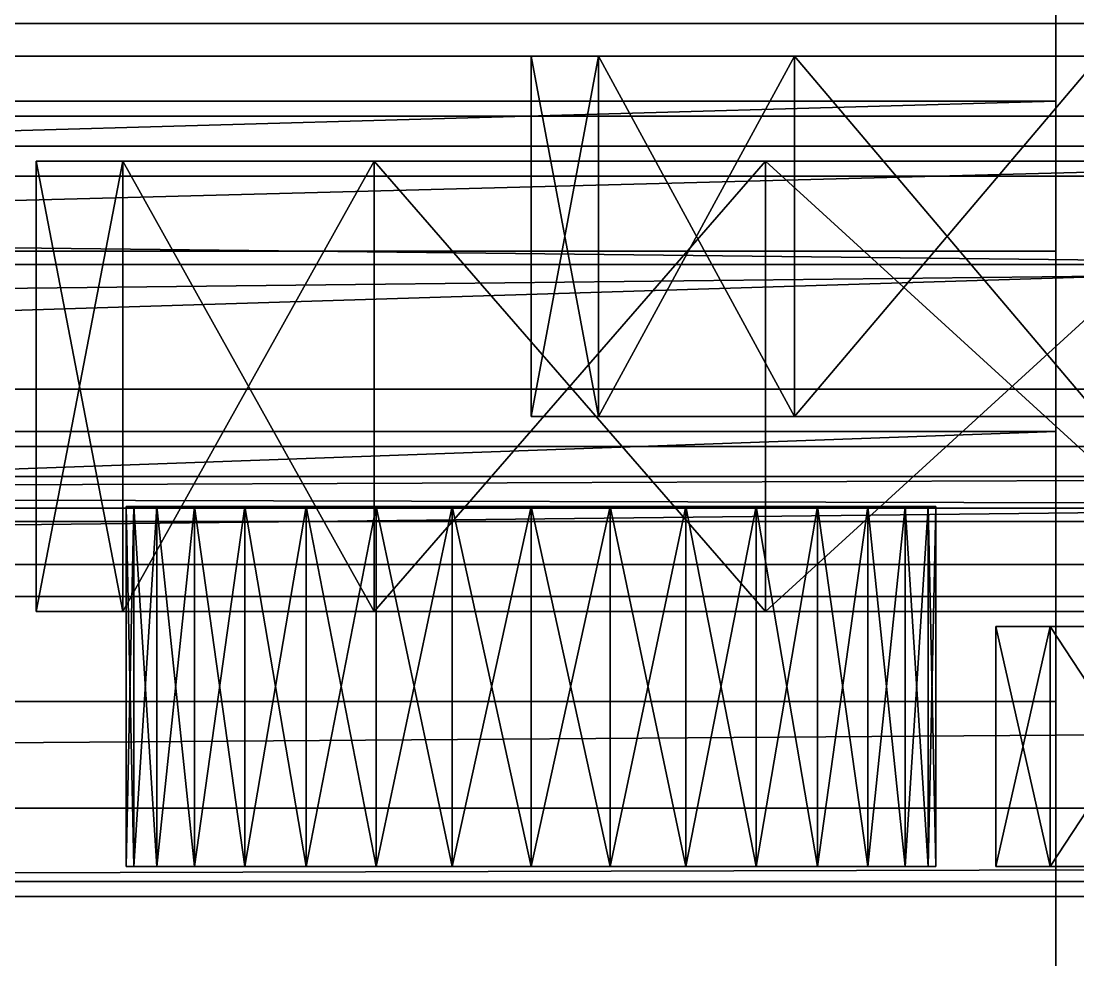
# Model space of a CAD drawing. Header units: millimetres. Extents: x -18 to 4450, y -985 to 970.
# Drawn here: x 1851 to 1921.5, y -880.2 to -817.7 of the extents above; entities that cross this region are included whole.
import ezdxf

# ---------------------------------------------------------------- set-up
doc = ezdxf.new("R2010")
doc.units = ezdxf.units.MM
for name, color, linetype in [('body__left_beltline_trim_front_door', 9, 'CONTINUOUS'), ('body__left_door_open_reference', 40, 'CONTINUOUS'), ('body__left_door_outer_skin_tapered_surface', 40, 'CONTINUOUS'), ('body__left_front_door_lower_weather_strip', 250, 'CONTINUOUS'), ('body__left_side_step_board', 7, 'CONTINUOUS'), ('body__left_side_step_tread_strip_5', 9, 'CONTINUOUS'), ('hard_top__left_classic_rear_quarter_window_dark_inner_inset', 151, 'CONTINUOUS'), ('hard_top__left_front_hardtop_window', 4, 'CONTINUOUS'), ('hard_top__left_front_window_rubber_seal', 250, 'CONTINUOUS'), ('hard_top__left_hardtop_front_window_lower_inner_shadow', 151, 'CONTINUOUS'), ('hard_top__left_hardtop_front_window_upper_inner_shadow', 151, 'CONTINUOUS'), ('hard_top__left_hardtop_lower_retainer_rail', 9, 'CONTINUOUS'), ('hard_top__left_hardtop_rear_window_rounded_corner_1', 250, 'CONTINUOUS'), ('hard_top__left_hardtop_rear_window_rounded_corner_3', 250, 'CONTINUOUS'), ('hard_top__left_hardtop_side_tapered_upper_skin', 40, 'CONTINUOUS'), ('hard_top__left_rear_hardtop_window', 4, 'CONTINUOUS'), ('hard_top__left_rear_window_rubber_seal', 250, 'CONTINUOUS'), ('hard_top__left_roof_drip_rail_outer_shadow', 8, 'CONTINUOUS')]:
    doc.layers.add(name, color=color, linetype=linetype)

msp = doc.modelspace()

# ---------------------------------------------------------------- linework, layer by layer
at = {"layer": 'body__left_beltline_trim_front_door'}
for points in [[(1139.999986, -823.000014, 1118.000031), (1139.999986, -823.000014, 1146.000028), (1919.999957, -823.000014, 1146.000028)], [(1139.999986, -823.000014, 1118.000031), (1919.999957, -823.000014, 1146.000028), (1919.999957, -823.000014, 1118.000031)], [(1139.999986, -845.000029, 1146.000028), (1919.999957, -845.000029, 1146.000028), (1919.999957, -823.000014, 1146.000028)], [(1139.999986, -845.000029, 1146.000028), (1919.999957, -823.000014, 1146.000028), (1139.999986, -823.000014, 1146.000028)], [(1139.999986, -845.000029, 1118.000031), (1139.999986, -823.000014, 1118.000031), (1919.999957, -823.000014, 1118.000031)], [(1139.999986, -845.000029, 1118.000031), (1919.999957, -823.000014, 1118.000031), (1919.999957, -845.000029, 1118.000031)], [(1919.999957, -845.000029, 1118.000031), (1919.999957, -823.000014, 1118.000031), (1919.999957, -823.000014, 1146.000028)], [(1919.999957, -845.000029, 1118.000031), (1919.999957, -823.000014, 1146.000028), (1919.999957, -845.000029, 1146.000028)], [(1139.999986, -845.000029, 1118.000031), (1919.999957, -845.000029, 1118.000031), (1919.999957, -845.000029, 1146.000028)], [(1139.999986, -845.000029, 1118.000031), (1919.999957, -845.000029, 1146.000028), (1139.999986, -845.000029, 1146.000028)]]:
    msp.add_3dface(points, dxfattribs=at)
at = {"layer": 'body__left_door_open_reference'}
for points in [[(1194.700003, -875, 774.699986), (1194.700003, -875, 1595.299959), (1965.299964, -875, 1595.299959)], [(1194.700003, -875, 774.699986), (1965.299964, -875, 1595.299959), (1965.299964, -875, 774.699986)], [(1194.700003, -875, 774.699986), (1194.700003, -889.699996, 759.99999), (1965.299964, -889.699996, 759.99999)], [(1194.700003, -875, 774.699986), (1965.299964, -889.699996, 759.99999), (1965.299964, -875, 774.699986)], [(1194.700003, -875, 1595.299959), (1194.700003, -889.699996, 1610.000014), (1965.299964, -889.699996, 1610.000014)], [(1194.700003, -875, 1595.299959), (1965.299964, -889.699996, 1610.000014), (1965.299964, -875, 1595.299959)]]:
    msp.add_3dface(points, dxfattribs=at)
at = {"layer": 'body__left_door_outer_skin_tapered_surface'}
for points in [[(1128.000021, -824.000001, 748.000026), (1128.000021, -734.000027, 748.000026), (1937.999964, -734.000027, 748.000026)], [(1128.000021, -824.000001, 748.000026), (1937.999964, -734.000027, 748.000026), (1937.999964, -824.000001, 748.000026)], [(1128.000021, -824.000001, 1269.999981), (1937.999964, -824.000001, 1307.999969), (1937.999964, -734.000027, 1307.999969)], [(1128.000021, -824.000001, 1269.999981), (1937.999964, -734.000027, 1307.999969), (1128.000021, -734.000027, 1269.999981)], [(1937.999964, -824.000001, 748.000026), (1937.999964, -824.000001, 1307.999969), (1128.000021, -824.000001, 1269.999981)], [(1937.999964, -824.000001, 748.000026), (1128.000021, -824.000001, 1269.999981), (1128.000021, -824.000001, 748.000026)]]:
    msp.add_3dface(points, dxfattribs=at)
at = {"layer": 'body__left_front_door_lower_weather_strip'}
for points in [[(1228.000045, -825.999975, 741.999984), (1228.000045, -825.999975, 763.999999), (1988.000035, -825.999975, 763.999999)], [(1228.000045, -825.999975, 741.999984), (1988.000035, -825.999975, 763.999999), (1988.000035, -825.999975, 741.999984)], [(1228.000045, -846.000016, 763.999999), (1988.000035, -846.000016, 763.999999), (1988.000035, -825.999975, 763.999999)], [(1228.000045, -846.000016, 763.999999), (1988.000035, -825.999975, 763.999999), (1228.000045, -825.999975, 763.999999)], [(1228.000045, -846.000016, 741.999984), (1228.000045, -825.999975, 741.999984), (1988.000035, -825.999975, 741.999984)], [(1228.000045, -846.000016, 741.999984), (1988.000035, -825.999975, 741.999984), (1988.000035, -846.000016, 741.999984)], [(1228.000045, -846.000016, 741.999984), (1988.000035, -846.000016, 741.999984), (1988.000035, -846.000016, 763.999999)], [(1228.000045, -846.000016, 741.999984), (1988.000035, -846.000016, 763.999999), (1228.000045, -846.000016, 763.999999)]]:
    msp.add_3dface(points, dxfattribs=at)
at = {"layer": 'body__left_side_step_board'}
for points in [[(1551.550031, -958.450019, 675.000012), (2648.449898, -958.450019, 675.000012), (2648.449898, -771.55, 675.000012)], [(1551.550031, -958.450019, 675.000012), (2648.449898, -771.55, 675.000012), (1551.550031, -771.55, 675.000012)], [(1551.550031, -958.450019, 620.000005), (1551.550031, -771.55, 620.000005), (2648.449898, -771.55, 620.000005)], [(1551.550031, -958.450019, 620.000005), (2648.449898, -771.55, 620.000005), (2648.449898, -958.450019, 620.000005)]]:
    msp.add_3dface(points, dxfattribs=at)
at = {"layer": 'body__left_side_step_tread_strip_5'}
for points in [[(1919.999957, -953.000009, 674.000025), (1919.999957, -953.000009, 685.99999), (1919.999957, -791.000009, 685.99999)], [(1919.999957, -953.000009, 674.000025), (1919.999957, -791.000009, 685.99999), (1919.999957, -791.000009, 674.000025)], [(1919.999957, -953.000009, 685.99999), (2049.999952, -953.000009, 685.99999), (2049.999952, -791.000009, 685.99999)], [(1919.999957, -953.000009, 685.99999), (2049.999952, -791.000009, 685.99999), (1919.999957, -791.000009, 685.99999)], [(1919.999957, -953.000009, 674.000025), (1919.999957, -791.000009, 674.000025), (2049.999952, -791.000009, 674.000025)], [(1919.999957, -953.000009, 674.000025), (2049.999952, -791.000009, 674.000025), (2049.999952, -953.000009, 674.000025)]]:
    msp.add_3dface(points, dxfattribs=at)
at = {"layer": 'hard_top__left_classic_rear_quarter_window_dark_inner_inset'}
for points in [[(2463.999987, -857.99998, 1539.000034), (1919.621825, -857.99998, 1516.132712), (1916.000009, -857.99998, 1651.000023)], [(2463.999987, -857.99998, 1539.000034), (1916.000009, -857.99998, 1651.000023), (1919.621825, -857.99998, 1673.867226)], [(1919.621825, -874.000013, 1673.867226), (1916.000009, -874.000013, 1651.000023), (1916.000009, -857.99998, 1651.000023)], [(1919.621825, -874.000013, 1673.867226), (1916.000009, -857.99998, 1651.000023), (1919.621825, -857.99998, 1673.867226)], [(1916.000009, -874.000013, 1651.000023), (1919.621825, -874.000013, 1516.132712), (1919.621825, -857.99998, 1516.132712)], [(1916.000009, -874.000013, 1651.000023), (1919.621825, -857.99998, 1516.132712), (1916.000009, -857.99998, 1651.000023)], [(2463.999987, -857.99998, 1539.000034), (1930.132747, -857.99998, 1495.503902), (1919.621825, -857.99998, 1516.132712)], [(2463.999987, -857.99998, 1539.000034), (1919.621825, -857.99998, 1673.867226), (1930.132747, -857.99998, 1694.496155)], [(1930.132747, -874.000013, 1694.496155), (1919.621825, -874.000013, 1673.867226), (1919.621825, -857.99998, 1673.867226)], [(1930.132747, -874.000013, 1694.496155), (1919.621825, -857.99998, 1673.867226), (1930.132747, -857.99998, 1694.496155)], [(1919.621825, -874.000013, 1516.132712), (1930.132747, -874.000013, 1495.503902), (1930.132747, -857.99998, 1495.503902)], [(1919.621825, -874.000013, 1516.132712), (1930.132747, -857.99998, 1495.503902), (1919.621825, -857.99998, 1516.132712)], [(2463.999987, -874.000013, 1651.000023), (1919.621825, -874.000013, 1673.867226), (1916.000009, -874.000013, 1651.000023)], [(2463.999987, -874.000013, 1651.000023), (1916.000009, -874.000013, 1651.000023), (1919.621825, -874.000013, 1516.132712)], [(2463.999987, -874.000013, 1651.000023), (1930.132747, -874.000013, 1694.496155), (1919.621825, -874.000013, 1673.867226)], [(2463.999987, -874.000013, 1651.000023), (1919.621825, -874.000013, 1516.132712), (1930.132747, -874.000013, 1495.503902)]]:
    msp.add_3dface(points, dxfattribs=at)
at = {"layer": 'hard_top__left_front_hardtop_window'}
for points in [[(1419.999957, -833.000004, 1754.999995), (1919.999957, -833.000004, 1754.999995), (1919.999957, -813.000023, 1754.999995)], [(1419.999957, -833.000004, 1754.999995), (1919.999957, -813.000023, 1754.999995), (1419.999957, -813.000023, 1754.999995)], [(1419.999957, -833.000004, 1434.999943), (1419.999957, -813.000023, 1434.999943), (1919.999957, -813.000023, 1434.999943)], [(1419.999957, -833.000004, 1434.999943), (1919.999957, -813.000023, 1434.999943), (1919.999957, -833.000004, 1434.999943)], [(1919.999957, -833.000004, 1434.999943), (1919.999957, -813.000023, 1434.999943), (1919.999957, -813.000023, 1754.999995)], [(1919.999957, -833.000004, 1434.999943), (1919.999957, -813.000023, 1754.999995), (1919.999957, -833.000004, 1754.999995)], [(1419.999957, -833.000004, 1434.999943), (1919.999957, -833.000004, 1434.999943), (1919.999957, -833.000004, 1754.999995)], [(1419.999957, -833.000004, 1434.999943), (1919.999957, -833.000004, 1754.999995), (1419.999957, -833.000004, 1754.999995)]]:
    msp.add_3dface(points, dxfattribs=at)
at = {"layer": 'hard_top__left_front_window_rubber_seal'}
for points in [[(1425.879955, -828.000009, 1440.879941), (1425.879955, -828.000009, 1784.119964), (1949.120045, -828.000009, 1784.119964)], [(1425.879955, -828.000009, 1440.879941), (1949.120045, -828.000009, 1784.119964), (1949.120045, -828.000009, 1440.879941)], [(1425.879955, -828.000009, 1440.879941), (1425.879955, -833.880007, 1434.999943), (1949.120045, -833.880007, 1434.999943)], [(1425.879955, -828.000009, 1440.879941), (1949.120045, -833.880007, 1434.999943), (1949.120045, -828.000009, 1440.879941)], [(1425.879955, -828.000009, 1784.119964), (1425.879955, -833.880007, 1789.999962), (1949.120045, -833.880007, 1789.999962)], [(1425.879955, -828.000009, 1784.119964), (1949.120045, -833.880007, 1789.999962), (1949.120045, -828.000009, 1784.119964)], [(1425.879955, -850.120008, 1789.999962), (1949.120045, -850.120008, 1789.999962), (1949.120045, -833.880007, 1789.999962)], [(1425.879955, -850.120008, 1789.999962), (1949.120045, -833.880007, 1789.999962), (1425.879955, -833.880007, 1789.999962)], [(1425.879955, -850.120008, 1434.999943), (1425.879955, -833.880007, 1434.999943), (1949.120045, -833.880007, 1434.999943)], [(1425.879955, -850.120008, 1434.999943), (1949.120045, -833.880007, 1434.999943), (1949.120045, -850.120008, 1434.999943)], [(1425.879955, -856.000006, 1440.879941), (1425.879955, -850.120008, 1434.999943), (1949.120045, -850.120008, 1434.999943)], [(1425.879955, -856.000006, 1440.879941), (1949.120045, -850.120008, 1434.999943), (1949.120045, -856.000006, 1440.879941)], [(1425.879955, -856.000006, 1784.119964), (1425.879955, -850.120008, 1789.999962), (1949.120045, -850.120008, 1789.999962)], [(1425.879955, -856.000006, 1784.119964), (1949.120045, -850.120008, 1789.999962), (1949.120045, -856.000006, 1784.119964)], [(1425.879955, -856.000006, 1440.879941), (1949.120045, -856.000006, 1440.879941), (1949.120045, -856.000006, 1784.119964)], [(1425.879955, -856.000006, 1440.879941), (1949.120045, -856.000006, 1784.119964), (1425.879955, -856.000006, 1784.119964)]]:
    msp.add_3dface(points, dxfattribs=at)
at = {"layer": 'hard_top__left_hardtop_front_window_lower_inner_shadow'}
for points in [[(1419.999957, -845.000029, 1360.000014), (1419.999957, -845.000029, 1381.999969), (1919.999957, -845.000029, 1381.999969)], [(1419.999957, -845.000029, 1360.000014), (1919.999957, -845.000029, 1381.999969), (1919.999957, -845.000029, 1360.000014)], [(1419.999957, -862.999976, 1381.999969), (1919.999957, -862.999976, 1381.999969), (1919.999957, -845.000029, 1381.999969)], [(1419.999957, -862.999976, 1381.999969), (1919.999957, -845.000029, 1381.999969), (1419.999957, -845.000029, 1381.999969)], [(1419.999957, -862.999976, 1360.000014), (1419.999957, -845.000029, 1360.000014), (1919.999957, -845.000029, 1360.000014)], [(1419.999957, -862.999976, 1360.000014), (1919.999957, -845.000029, 1360.000014), (1919.999957, -862.999976, 1360.000014)], [(1919.999957, -862.999976, 1360.000014), (1919.999957, -845.000029, 1360.000014), (1919.999957, -845.000029, 1381.999969)], [(1919.999957, -862.999976, 1360.000014), (1919.999957, -845.000029, 1381.999969), (1919.999957, -862.999976, 1381.999969)], [(1419.999957, -862.999976, 1360.000014), (1919.999957, -862.999976, 1360.000014), (1919.999957, -862.999976, 1381.999969)], [(1419.999957, -862.999976, 1360.000014), (1919.999957, -862.999976, 1381.999969), (1419.999957, -862.999976, 1381.999969)]]:
    msp.add_3dface(points, dxfattribs=at)
at = {"layer": 'hard_top__left_hardtop_front_window_upper_inner_shadow'}
for points in [[(1419.999957, -845.000029, 1731.999993), (1419.999957, -845.000029, 1753.999949), (1919.999957, -845.000029, 1753.999949)], [(1419.999957, -845.000029, 1731.999993), (1919.999957, -845.000029, 1753.999949), (1919.999957, -845.000029, 1731.999993)], [(1419.999957, -862.999976, 1753.999949), (1919.999957, -862.999976, 1753.999949), (1919.999957, -845.000029, 1753.999949)], [(1419.999957, -862.999976, 1753.999949), (1919.999957, -845.000029, 1753.999949), (1419.999957, -845.000029, 1753.999949)], [(1419.999957, -862.999976, 1731.999993), (1419.999957, -845.000029, 1731.999993), (1919.999957, -845.000029, 1731.999993)], [(1419.999957, -862.999976, 1731.999993), (1919.999957, -845.000029, 1731.999993), (1919.999957, -862.999976, 1731.999993)], [(1919.999957, -862.999976, 1731.999993), (1919.999957, -845.000029, 1731.999993), (1919.999957, -845.000029, 1753.999949)], [(1919.999957, -862.999976, 1731.999993), (1919.999957, -845.000029, 1753.999949), (1919.999957, -862.999976, 1753.999949)], [(1419.999957, -862.999976, 1731.999993), (1919.999957, -862.999976, 1731.999993), (1919.999957, -862.999976, 1753.999949)], [(1419.999957, -862.999976, 1731.999993), (1919.999957, -862.999976, 1753.999949), (1419.999957, -862.999976, 1753.999949)]]:
    msp.add_3dface(points, dxfattribs=at)
at = {"layer": 'hard_top__left_hardtop_lower_retainer_rail'}
for points in [[(1248.819947, -809.000015, 1296.820045), (1248.819947, -817.820013, 1287.999988), (3431.18, -817.820013, 1287.999988)], [(1248.819947, -809.000015, 1296.820045), (3431.18, -817.820013, 1287.999988), (3431.18, -809.000015, 1296.820045)], [(1248.819947, -809.000015, 1325.180054), (1248.819947, -817.820013, 1333.999991), (3431.18, -817.820013, 1333.999991)], [(1248.819947, -809.000015, 1325.180054), (3431.18, -817.820013, 1333.999991), (3431.18, -809.000015, 1325.180054)], [(1248.819947, -842.180014, 1333.999991), (3431.18, -842.180014, 1333.999991), (3431.18, -817.820013, 1333.999991)], [(1248.819947, -842.180014, 1333.999991), (3431.18, -817.820013, 1333.999991), (1248.819947, -817.820013, 1333.999991)], [(1248.819947, -842.180014, 1287.999988), (1248.819947, -817.820013, 1287.999988), (3431.18, -817.820013, 1287.999988)], [(1248.819947, -842.180014, 1287.999988), (3431.18, -817.820013, 1287.999988), (3431.18, -842.180014, 1287.999988)], [(1248.819947, -851.000011, 1296.820045), (1248.819947, -842.180014, 1287.999988), (3431.18, -842.180014, 1287.999988)], [(1248.819947, -851.000011, 1296.820045), (3431.18, -842.180014, 1287.999988), (3431.18, -851.000011, 1296.820045)], [(1248.819947, -851.000011, 1325.180054), (1248.819947, -842.180014, 1333.999991), (3431.18, -842.180014, 1333.999991)], [(1248.819947, -851.000011, 1325.180054), (3431.18, -842.180014, 1333.999991), (3431.18, -851.000011, 1325.180054)], [(1248.819947, -851.000011, 1296.820045), (3431.18, -851.000011, 1296.820045), (3431.18, -851.000011, 1325.180054)], [(1248.819947, -851.000011, 1296.820045), (3431.18, -851.000011, 1325.180054), (1248.819947, -851.000011, 1325.180054)]]:
    msp.add_3dface(points, dxfattribs=at)
at = {"layer": 'hard_top__left_hardtop_rear_window_rounded_corner_1'}
for points in [[(1858.518839, -874.000013, 1365.267396), (1858.518839, -850.000024, 1365.267396), (1858.00004, -850.000024, 1360.000014)], [(1858.518839, -874.000013, 1365.267396), (1858.00004, -850.000024, 1360.000014), (1858.00004, -874.000013, 1360.000014)], [(1884.99999, -850.000024, 1360.000014), (1858.518839, -850.000024, 1365.267396), (1858.00004, -850.000024, 1360.000014)], [(1858.00004, -874.000013, 1360.000014), (1858.00004, -850.000024, 1360.000014), (1858.518839, -850.000024, 1354.732513)], [(1858.00004, -874.000013, 1360.000014), (1858.518839, -850.000024, 1354.732513), (1858.518839, -874.000013, 1354.732513)], [(1884.99999, -850.000024, 1360.000014), (1858.00004, -850.000024, 1360.000014), (1858.518839, -850.000024, 1354.732513)], [(1860.055208, -874.000013, 1370.332479), (1860.055208, -850.000024, 1370.332479), (1858.518839, -850.000024, 1365.267396)], [(1860.055208, -874.000013, 1370.332479), (1858.518839, -850.000024, 1365.267396), (1858.518839, -874.000013, 1365.267396)], [(1884.99999, -850.000024, 1360.000014), (1860.055208, -850.000024, 1370.332479), (1858.518839, -850.000024, 1365.267396)], [(1858.518839, -874.000013, 1354.732513), (1858.518839, -850.000024, 1354.732513), (1860.055208, -850.000024, 1349.667549)], [(1858.518839, -874.000013, 1354.732513), (1860.055208, -850.000024, 1349.667549), (1860.055208, -874.000013, 1349.667549)], [(1884.99999, -850.000024, 1360.000014), (1858.518839, -850.000024, 1354.732513), (1860.055208, -850.000024, 1349.667549)], [(1862.550378, -874.000013, 1375.000358), (1862.550378, -850.000024, 1375.000358), (1860.055208, -850.000024, 1370.332479)], [(1862.550378, -874.000013, 1375.000358), (1860.055208, -850.000024, 1370.332479), (1860.055208, -874.000013, 1370.332479)], [(1884.99999, -850.000024, 1360.000014), (1862.550378, -850.000024, 1375.000358), (1860.055208, -850.000024, 1370.332479)], [(1860.055208, -874.000013, 1349.667549), (1860.055208, -850.000024, 1349.667549), (1862.550378, -850.000024, 1344.999552)], [(1860.055208, -874.000013, 1349.667549), (1862.550378, -850.000024, 1344.999552), (1862.550378, -874.000013, 1344.999552)], [(1884.99999, -850.000024, 1360.000014), (1860.055208, -850.000024, 1349.667549), (1862.550378, -850.000024, 1344.999552)], [(1865.908146, -874.000013, 1379.091859), (1865.908146, -850.000024, 1379.091859), (1862.550378, -850.000024, 1375.000358)], [(1865.908146, -874.000013, 1379.091859), (1862.550378, -850.000024, 1375.000358), (1862.550378, -874.000013, 1375.000358)], [(1884.99999, -850.000024, 1360.000014), (1865.908146, -850.000024, 1379.091859), (1862.550378, -850.000024, 1375.000358)], [(1862.550378, -874.000013, 1344.999552), (1862.550378, -850.000024, 1344.999552), (1865.908146, -850.000024, 1340.90817)], [(1862.550378, -874.000013, 1344.999552), (1865.908146, -850.000024, 1340.90817), (1865.908146, -874.000013, 1340.90817)], [(1884.99999, -850.000024, 1360.000014), (1862.550378, -850.000024, 1344.999552), (1865.908146, -850.000024, 1340.90817)], [(1869.999647, -874.000013, 1382.449627), (1869.999647, -850.000024, 1382.449627), (1865.908146, -850.000024, 1379.091859)], [(1869.999647, -874.000013, 1382.449627), (1865.908146, -850.000024, 1379.091859), (1865.908146, -874.000013, 1379.091859)], [(1884.99999, -850.000024, 1360.000014), (1869.999647, -850.000024, 1382.449627), (1865.908146, -850.000024, 1379.091859)], [(1865.908146, -874.000013, 1340.90817), (1865.908146, -850.000024, 1340.90817), (1869.999647, -850.000024, 1337.550282)], [(1865.908146, -874.000013, 1340.90817), (1869.999647, -850.000024, 1337.550282), (1869.999647, -874.000013, 1337.550282)], [(1884.99999, -850.000024, 1360.000014), (1865.908146, -850.000024, 1340.90817), (1869.999647, -850.000024, 1337.550282)], [(1874.667525, -874.000013, 1384.944797), (1874.667525, -850.000024, 1384.944797), (1869.999647, -850.000024, 1382.449627)], [(1874.667525, -874.000013, 1384.944797), (1869.999647, -850.000024, 1382.449627), (1869.999647, -874.000013, 1382.449627)], [(1884.99999, -850.000024, 1360.000014), (1874.667525, -850.000024, 1384.944797), (1869.999647, -850.000024, 1382.449627)], [(1869.999647, -874.000013, 1337.550282), (1869.999647, -850.000024, 1337.550282), (1874.667525, -850.000024, 1335.055232)], [(1869.999647, -874.000013, 1337.550282), (1874.667525, -850.000024, 1335.055232), (1874.667525, -874.000013, 1335.055232)], [(1884.99999, -850.000024, 1360.000014), (1869.999647, -850.000024, 1337.550282), (1874.667525, -850.000024, 1335.055232)], [(1879.732609, -874.000013, 1386.481166), (1879.732609, -850.000024, 1386.481166), (1874.667525, -850.000024, 1384.944797)], [(1879.732609, -874.000013, 1386.481166), (1874.667525, -850.000024, 1384.944797), (1874.667525, -874.000013, 1384.944797)], [(1884.99999, -850.000024, 1360.000014), (1879.732609, -850.000024, 1386.481166), (1874.667525, -850.000024, 1384.944797)], [(1874.667525, -874.000013, 1335.055232), (1874.667525, -850.000024, 1335.055232), (1879.732609, -850.000024, 1333.518744)], [(1874.667525, -874.000013, 1335.055232), (1879.732609, -850.000024, 1333.518744), (1879.732609, -874.000013, 1333.518744)], [(1884.99999, -850.000024, 1360.000014), (1874.667525, -850.000024, 1335.055232), (1879.732609, -850.000024, 1333.518744)], [(1884.99999, -874.000013, 1386.999965), (1884.99999, -850.000024, 1386.999965), (1879.732609, -850.000024, 1386.481166)], [(1884.99999, -874.000013, 1386.999965), (1879.732609, -850.000024, 1386.481166), (1879.732609, -874.000013, 1386.481166)], [(1884.99999, -850.000024, 1360.000014), (1884.99999, -850.000024, 1386.999965), (1879.732609, -850.000024, 1386.481166)], [(1879.732609, -874.000013, 1333.518744), (1879.732609, -850.000024, 1333.518744), (1884.99999, -850.000024, 1332.999945)], [(1879.732609, -874.000013, 1333.518744), (1884.99999, -850.000024, 1332.999945), (1884.99999, -874.000013, 1332.999945)], [(1884.99999, -850.000024, 1360.000014), (1879.732609, -850.000024, 1333.518744), (1884.99999, -850.000024, 1332.999945)], [(1884.99999, -850.000024, 1360.000014), (1911.999941, -850.000024, 1360.000014), (1911.481261, -850.000024, 1365.267396)], [(1884.99999, -850.000024, 1360.000014), (1911.481261, -850.000024, 1365.267396), (1909.944773, -850.000024, 1370.332479)], [(1884.99999, -850.000024, 1360.000014), (1909.944773, -850.000024, 1370.332479), (1907.449722, -850.000024, 1375.000358)], [(1884.99999, -850.000024, 1360.000014), (1907.449722, -850.000024, 1375.000358), (1904.091835, -850.000024, 1379.091859)], [(1884.99999, -850.000024, 1360.000014), (1904.091835, -850.000024, 1379.091859), (1900.000453, -850.000024, 1382.449627)], [(1884.99999, -850.000024, 1360.000014), (1900.000453, -850.000024, 1382.449627), (1895.332456, -850.000024, 1384.944797)], [(1884.99999, -850.000024, 1360.000014), (1895.332456, -850.000024, 1384.944797), (1890.267491, -850.000024, 1386.481166)], [(1890.267491, -874.000013, 1386.481166), (1890.267491, -850.000024, 1386.481166), (1884.99999, -850.000024, 1386.999965)], [(1890.267491, -874.000013, 1386.481166), (1884.99999, -850.000024, 1386.999965), (1884.99999, -874.000013, 1386.999965)], [(1884.99999, -850.000024, 1360.000014), (1890.267491, -850.000024, 1386.481166), (1884.99999, -850.000024, 1386.999965)], [(1884.99999, -874.000013, 1332.999945), (1884.99999, -850.000024, 1332.999945), (1890.267491, -850.000024, 1333.518744)], [(1884.99999, -874.000013, 1332.999945), (1890.267491, -850.000024, 1333.518744), (1890.267491, -874.000013, 1333.518744)], [(1884.99999, -850.000024, 1360.000014), (1884.99999, -850.000024, 1332.999945), (1890.267491, -850.000024, 1333.518744)], [(1884.99999, -850.000024, 1360.000014), (1890.267491, -850.000024, 1333.518744), (1895.332456, -850.000024, 1335.055232)], [(1884.99999, -850.000024, 1360.000014), (1895.332456, -850.000024, 1335.055232), (1900.000453, -850.000024, 1337.550282)], [(1884.99999, -850.000024, 1360.000014), (1900.000453, -850.000024, 1337.550282), (1904.091835, -850.000024, 1340.90817)], [(1884.99999, -850.000024, 1360.000014), (1904.091835, -850.000024, 1340.90817), (1907.449722, -850.000024, 1344.999552)], [(1884.99999, -850.000024, 1360.000014), (1907.449722, -850.000024, 1344.999552), (1909.944773, -850.000024, 1349.667549)], [(1884.99999, -850.000024, 1360.000014), (1909.944773, -850.000024, 1349.667549), (1911.481261, -850.000024, 1354.732513)], [(1884.99999, -850.000024, 1360.000014), (1911.481261, -850.000024, 1354.732513), (1911.999941, -850.000024, 1360.000014)], [(1895.332456, -874.000013, 1384.944797), (1895.332456, -850.000024, 1384.944797), (1890.267491, -850.000024, 1386.481166)], [(1895.332456, -874.000013, 1384.944797), (1890.267491, -850.000024, 1386.481166), (1890.267491, -874.000013, 1386.481166)], [(1890.267491, -874.000013, 1333.518744), (1890.267491, -850.000024, 1333.518744), (1895.332456, -850.000024, 1335.055232)], [(1890.267491, -874.000013, 1333.518744), (1895.332456, -850.000024, 1335.055232), (1895.332456, -874.000013, 1335.055232)], [(1900.000453, -874.000013, 1382.449627), (1900.000453, -850.000024, 1382.449627), (1895.332456, -850.000024, 1384.944797)], [(1900.000453, -874.000013, 1382.449627), (1895.332456, -850.000024, 1384.944797), (1895.332456, -874.000013, 1384.944797)], [(1895.332456, -874.000013, 1335.055232), (1895.332456, -850.000024, 1335.055232), (1900.000453, -850.000024, 1337.550282)], [(1895.332456, -874.000013, 1335.055232), (1900.000453, -850.000024, 1337.550282), (1900.000453, -874.000013, 1337.550282)], [(1904.091835, -874.000013, 1379.091859), (1904.091835, -850.000024, 1379.091859), (1900.000453, -850.000024, 1382.449627)], [(1904.091835, -874.000013, 1379.091859), (1900.000453, -850.000024, 1382.449627), (1900.000453, -874.000013, 1382.449627)], [(1900.000453, -874.000013, 1337.550282), (1900.000453, -850.000024, 1337.550282), (1904.091835, -850.000024, 1340.90817)], [(1900.000453, -874.000013, 1337.550282), (1904.091835, -850.000024, 1340.90817), (1904.091835, -874.000013, 1340.90817)], [(1907.449722, -874.000013, 1375.000358), (1907.449722, -850.000024, 1375.000358), (1904.091835, -850.000024, 1379.091859)], [(1907.449722, -874.000013, 1375.000358), (1904.091835, -850.000024, 1379.091859), (1904.091835, -874.000013, 1379.091859)], [(1904.091835, -874.000013, 1340.90817), (1904.091835, -850.000024, 1340.90817), (1907.449722, -850.000024, 1344.999552)], [(1904.091835, -874.000013, 1340.90817), (1907.449722, -850.000024, 1344.999552), (1907.449722, -874.000013, 1344.999552)], [(1909.944773, -874.000013, 1370.332479), (1909.944773, -850.000024, 1370.332479), (1907.449722, -850.000024, 1375.000358)], [(1909.944773, -874.000013, 1370.332479), (1907.449722, -850.000024, 1375.000358), (1907.449722, -874.000013, 1375.000358)], [(1907.449722, -874.000013, 1344.999552), (1907.449722, -850.000024, 1344.999552), (1909.944773, -850.000024, 1349.667549)], [(1907.449722, -874.000013, 1344.999552), (1909.944773, -850.000024, 1349.667549), (1909.944773, -874.000013, 1349.667549)], [(1911.481261, -874.000013, 1365.267396), (1911.481261, -850.000024, 1365.267396), (1909.944773, -850.000024, 1370.332479)], [(1911.481261, -874.000013, 1365.267396), (1909.944773, -850.000024, 1370.332479), (1909.944773, -874.000013, 1370.332479)], [(1909.944773, -874.000013, 1349.667549), (1909.944773, -850.000024, 1349.667549), (1911.481261, -850.000024, 1354.732513)], [(1909.944773, -874.000013, 1349.667549), (1911.481261, -850.000024, 1354.732513), (1911.481261, -874.000013, 1354.732513)], [(1911.999941, -874.000013, 1360.000014), (1911.999941, -850.000024, 1360.000014), (1911.481261, -850.000024, 1365.267396)], [(1911.999941, -874.000013, 1360.000014), (1911.481261, -850.000024, 1365.267396), (1911.481261, -874.000013, 1365.267396)], [(1911.481261, -874.000013, 1354.732513), (1911.481261, -850.000024, 1354.732513), (1911.999941, -850.000024, 1360.000014)], [(1911.481261, -874.000013, 1354.732513), (1911.999941, -850.000024, 1360.000014), (1911.999941, -874.000013, 1360.000014)], [(1884.99999, -874.000013, 1360.000014), (1858.00004, -874.000013, 1360.000014), (1858.518839, -874.000013, 1365.267396)], [(1884.99999, -874.000013, 1360.000014), (1858.518839, -874.000013, 1354.732513), (1858.00004, -874.000013, 1360.000014)], [(1884.99999, -874.000013, 1360.000014), (1858.518839, -874.000013, 1365.267396), (1860.055208, -874.000013, 1370.332479)], [(1884.99999, -874.000013, 1360.000014), (1860.055208, -874.000013, 1349.667549), (1858.518839, -874.000013, 1354.732513)], [(1884.99999, -874.000013, 1360.000014), (1860.055208, -874.000013, 1370.332479), (1862.550378, -874.000013, 1375.000358)], [(1884.99999, -874.000013, 1360.000014), (1862.550378, -874.000013, 1344.999552), (1860.055208, -874.000013, 1349.667549)], [(1884.99999, -874.000013, 1360.000014), (1862.550378, -874.000013, 1375.000358), (1865.908146, -874.000013, 1379.091859)], [(1884.99999, -874.000013, 1360.000014), (1865.908146, -874.000013, 1340.90817), (1862.550378, -874.000013, 1344.999552)], [(1884.99999, -874.000013, 1360.000014), (1865.908146, -874.000013, 1379.091859), (1869.999647, -874.000013, 1382.449627)], [(1884.99999, -874.000013, 1360.000014), (1869.999647, -874.000013, 1337.550282), (1865.908146, -874.000013, 1340.90817)], [(1884.99999, -874.000013, 1360.000014), (1869.999647, -874.000013, 1382.449627), (1874.667525, -874.000013, 1384.944797)], [(1884.99999, -874.000013, 1360.000014), (1874.667525, -874.000013, 1335.055232), (1869.999647, -874.000013, 1337.550282)], [(1884.99999, -874.000013, 1360.000014), (1874.667525, -874.000013, 1384.944797), (1879.732609, -874.000013, 1386.481166)], [(1884.99999, -874.000013, 1360.000014), (1879.732609, -874.000013, 1333.518744), (1874.667525, -874.000013, 1335.055232)], [(1884.99999, -874.000013, 1360.000014), (1879.732609, -874.000013, 1386.481166), (1884.99999, -874.000013, 1386.999965)], [(1884.99999, -874.000013, 1360.000014), (1884.99999, -874.000013, 1332.999945), (1879.732609, -874.000013, 1333.518744)], [(1884.99999, -874.000013, 1360.000014), (1911.481261, -874.000013, 1365.267396), (1911.999941, -874.000013, 1360.000014)], [(1884.99999, -874.000013, 1360.000014), (1909.944773, -874.000013, 1370.332479), (1911.481261, -874.000013, 1365.267396)], [(1884.99999, -874.000013, 1360.000014), (1907.449722, -874.000013, 1375.000358), (1909.944773, -874.000013, 1370.332479)], [(1884.99999, -874.000013, 1360.000014), (1904.091835, -874.000013, 1379.091859), (1907.449722, -874.000013, 1375.000358)], [(1884.99999, -874.000013, 1360.000014), (1900.000453, -874.000013, 1382.449627), (1904.091835, -874.000013, 1379.091859)], [(1884.99999, -874.000013, 1360.000014), (1895.332456, -874.000013, 1384.944797), (1900.000453, -874.000013, 1382.449627)], [(1884.99999, -874.000013, 1360.000014), (1890.267491, -874.000013, 1386.481166), (1895.332456, -874.000013, 1384.944797)], [(1884.99999, -874.000013, 1360.000014), (1884.99999, -874.000013, 1386.999965), (1890.267491, -874.000013, 1386.481166)], [(1884.99999, -874.000013, 1360.000014), (1890.267491, -874.000013, 1333.518744), (1884.99999, -874.000013, 1332.999945)], [(1884.99999, -874.000013, 1360.000014), (1895.332456, -874.000013, 1335.055232), (1890.267491, -874.000013, 1333.518744)], [(1884.99999, -874.000013, 1360.000014), (1900.000453, -874.000013, 1337.550282), (1895.332456, -874.000013, 1335.055232)], [(1884.99999, -874.000013, 1360.000014), (1904.091835, -874.000013, 1340.90817), (1900.000453, -874.000013, 1337.550282)], [(1884.99999, -874.000013, 1360.000014), (1907.449722, -874.000013, 1344.999552), (1904.091835, -874.000013, 1340.90817)], [(1884.99999, -874.000013, 1360.000014), (1909.944773, -874.000013, 1349.667549), (1907.449722, -874.000013, 1344.999552)], [(1884.99999, -874.000013, 1360.000014), (1911.481261, -874.000013, 1354.732513), (1909.944773, -874.000013, 1349.667549)], [(1884.99999, -874.000013, 1360.000014), (1911.999941, -874.000013, 1360.000014), (1911.481261, -874.000013, 1354.732513)]]:
    msp.add_3dface(points, dxfattribs=at)
at = {"layer": 'hard_top__left_hardtop_rear_window_rounded_corner_3'}
for points in [[(1858.518839, -874.000013, 1685.267448), (1858.518839, -850.000024, 1685.267448), (1858.00004, -850.000024, 1679.999948)], [(1858.518839, -874.000013, 1685.267448), (1858.00004, -850.000024, 1679.999948), (1858.00004, -874.000013, 1679.999948)], [(1884.99999, -850.000024, 1679.999948), (1858.518839, -850.000024, 1685.267448), (1858.00004, -850.000024, 1679.999948)], [(1858.00004, -874.000013, 1679.999948), (1858.00004, -850.000024, 1679.999948), (1858.518839, -850.000024, 1674.732566)], [(1858.00004, -874.000013, 1679.999948), (1858.518839, -850.000024, 1674.732566), (1858.518839, -874.000013, 1674.732566)], [(1884.99999, -850.000024, 1679.999948), (1858.00004, -850.000024, 1679.999948), (1858.518839, -850.000024, 1674.732566)], [(1860.055208, -874.000013, 1690.332413), (1860.055208, -850.000024, 1690.332413), (1858.518839, -850.000024, 1685.267448)], [(1860.055208, -874.000013, 1690.332413), (1858.518839, -850.000024, 1685.267448), (1858.518839, -874.000013, 1685.267448)], [(1884.99999, -850.000024, 1679.999948), (1860.055208, -850.000024, 1690.332413), (1858.518839, -850.000024, 1685.267448)], [(1858.518839, -874.000013, 1674.732566), (1858.518839, -850.000024, 1674.732566), (1860.055208, -850.000024, 1669.667602)], [(1858.518839, -874.000013, 1674.732566), (1860.055208, -850.000024, 1669.667602), (1860.055208, -874.000013, 1669.667602)], [(1884.99999, -850.000024, 1679.999948), (1858.518839, -850.000024, 1674.732566), (1860.055208, -850.000024, 1669.667602)], [(1862.550378, -874.000013, 1695.00041), (1862.550378, -850.000024, 1695.00041), (1860.055208, -850.000024, 1690.332413)], [(1862.550378, -874.000013, 1695.00041), (1860.055208, -850.000024, 1690.332413), (1860.055208, -874.000013, 1690.332413)], [(1884.99999, -850.000024, 1679.999948), (1862.550378, -850.000024, 1695.00041), (1860.055208, -850.000024, 1690.332413)], [(1860.055208, -874.000013, 1669.667602), (1860.055208, -850.000024, 1669.667602), (1862.550378, -850.000024, 1664.999604)], [(1860.055208, -874.000013, 1669.667602), (1862.550378, -850.000024, 1664.999604), (1862.550378, -874.000013, 1664.999604)], [(1884.99999, -850.000024, 1679.999948), (1860.055208, -850.000024, 1669.667602), (1862.550378, -850.000024, 1664.999604)], [(1865.908146, -874.000013, 1699.091911), (1865.908146, -850.000024, 1699.091911), (1862.550378, -850.000024, 1695.00041)], [(1865.908146, -874.000013, 1699.091911), (1862.550378, -850.000024, 1695.00041), (1862.550378, -874.000013, 1695.00041)], [(1884.99999, -850.000024, 1679.999948), (1865.908146, -850.000024, 1699.091911), (1862.550378, -850.000024, 1695.00041)], [(1862.550378, -874.000013, 1664.999604), (1862.550378, -850.000024, 1664.999604), (1865.908146, -850.000024, 1660.908103)], [(1862.550378, -874.000013, 1664.999604), (1865.908146, -850.000024, 1660.908103), (1865.908146, -874.000013, 1660.908103)], [(1884.99999, -850.000024, 1679.999948), (1862.550378, -850.000024, 1664.999604), (1865.908146, -850.000024, 1660.908103)], [(1869.999647, -874.000013, 1702.449679), (1869.999647, -850.000024, 1702.449679), (1865.908146, -850.000024, 1699.091911)], [(1869.999647, -874.000013, 1702.449679), (1865.908146, -850.000024, 1699.091911), (1865.908146, -874.000013, 1699.091911)], [(1884.99999, -850.000024, 1679.999948), (1869.999647, -850.000024, 1702.449679), (1865.908146, -850.000024, 1699.091911)], [(1865.908146, -874.000013, 1660.908103), (1865.908146, -850.000024, 1660.908103), (1869.999647, -850.000024, 1657.550335)], [(1865.908146, -874.000013, 1660.908103), (1869.999647, -850.000024, 1657.550335), (1869.999647, -874.000013, 1657.550335)], [(1884.99999, -850.000024, 1679.999948), (1865.908146, -850.000024, 1660.908103), (1869.999647, -850.000024, 1657.550335)], [(1874.667525, -874.000013, 1704.94473), (1874.667525, -850.000024, 1704.94473), (1869.999647, -850.000024, 1702.449679)], [(1874.667525, -874.000013, 1704.94473), (1869.999647, -850.000024, 1702.449679), (1869.999647, -874.000013, 1702.449679)], [(1884.99999, -850.000024, 1679.999948), (1874.667525, -850.000024, 1704.94473), (1869.999647, -850.000024, 1702.449679)], [(1869.999647, -874.000013, 1657.550335), (1869.999647, -850.000024, 1657.550335), (1874.667525, -850.000024, 1655.055285)], [(1869.999647, -874.000013, 1657.550335), (1874.667525, -850.000024, 1655.055285), (1874.667525, -874.000013, 1655.055285)], [(1884.99999, -850.000024, 1679.999948), (1869.999647, -850.000024, 1657.550335), (1874.667525, -850.000024, 1655.055285)], [(1879.732609, -874.000013, 1706.481218), (1879.732609, -850.000024, 1706.481218), (1874.667525, -850.000024, 1704.94473)], [(1879.732609, -874.000013, 1706.481218), (1874.667525, -850.000024, 1704.94473), (1874.667525, -874.000013, 1704.94473)], [(1884.99999, -850.000024, 1679.999948), (1879.732609, -850.000024, 1706.481218), (1874.667525, -850.000024, 1704.94473)], [(1874.667525, -874.000013, 1655.055285), (1874.667525, -850.000024, 1655.055285), (1879.732609, -850.000024, 1653.518796)], [(1874.667525, -874.000013, 1655.055285), (1879.732609, -850.000024, 1653.518796), (1879.732609, -874.000013, 1653.518796)], [(1884.99999, -850.000024, 1679.999948), (1874.667525, -850.000024, 1655.055285), (1879.732609, -850.000024, 1653.518796)], [(1884.99999, -874.000013, 1707.000017), (1884.99999, -850.000024, 1707.000017), (1879.732609, -850.000024, 1706.481218)], [(1884.99999, -874.000013, 1707.000017), (1879.732609, -850.000024, 1706.481218), (1879.732609, -874.000013, 1706.481218)], [(1884.99999, -850.000024, 1679.999948), (1884.99999, -850.000024, 1707.000017), (1879.732609, -850.000024, 1706.481218)], [(1879.732609, -874.000013, 1653.518796), (1879.732609, -850.000024, 1653.518796), (1884.99999, -850.000024, 1652.999997)], [(1879.732609, -874.000013, 1653.518796), (1884.99999, -850.000024, 1652.999997), (1884.99999, -874.000013, 1652.999997)], [(1884.99999, -850.000024, 1679.999948), (1879.732609, -850.000024, 1653.518796), (1884.99999, -850.000024, 1652.999997)], [(1884.99999, -850.000024, 1679.999948), (1911.999941, -850.000024, 1679.999948), (1911.481261, -850.000024, 1685.267448)], [(1884.99999, -850.000024, 1679.999948), (1911.481261, -850.000024, 1685.267448), (1909.944773, -850.000024, 1690.332413)], [(1884.99999, -850.000024, 1679.999948), (1909.944773, -850.000024, 1690.332413), (1907.449722, -850.000024, 1695.00041)], [(1884.99999, -850.000024, 1679.999948), (1907.449722, -850.000024, 1695.00041), (1904.091835, -850.000024, 1699.091911)], [(1884.99999, -850.000024, 1679.999948), (1904.091835, -850.000024, 1699.091911), (1900.000453, -850.000024, 1702.449679)], [(1884.99999, -850.000024, 1679.999948), (1900.000453, -850.000024, 1702.449679), (1895.332456, -850.000024, 1704.94473)], [(1884.99999, -850.000024, 1679.999948), (1895.332456, -850.000024, 1704.94473), (1890.267491, -850.000024, 1706.481218)], [(1890.267491, -874.000013, 1706.481218), (1890.267491, -850.000024, 1706.481218), (1884.99999, -850.000024, 1707.000017)], [(1890.267491, -874.000013, 1706.481218), (1884.99999, -850.000024, 1707.000017), (1884.99999, -874.000013, 1707.000017)], [(1884.99999, -850.000024, 1679.999948), (1890.267491, -850.000024, 1706.481218), (1884.99999, -850.000024, 1707.000017)], [(1884.99999, -874.000013, 1652.999997), (1884.99999, -850.000024, 1652.999997), (1890.267491, -850.000024, 1653.518796)], [(1884.99999, -874.000013, 1652.999997), (1890.267491, -850.000024, 1653.518796), (1890.267491, -874.000013, 1653.518796)], [(1884.99999, -850.000024, 1679.999948), (1884.99999, -850.000024, 1652.999997), (1890.267491, -850.000024, 1653.518796)], [(1884.99999, -850.000024, 1679.999948), (1890.267491, -850.000024, 1653.518796), (1895.332456, -850.000024, 1655.055285)], [(1884.99999, -850.000024, 1679.999948), (1895.332456, -850.000024, 1655.055285), (1900.000453, -850.000024, 1657.550335)], [(1884.99999, -850.000024, 1679.999948), (1900.000453, -850.000024, 1657.550335), (1904.091835, -850.000024, 1660.908103)], [(1884.99999, -850.000024, 1679.999948), (1904.091835, -850.000024, 1660.908103), (1907.449722, -850.000024, 1664.999604)], [(1884.99999, -850.000024, 1679.999948), (1907.449722, -850.000024, 1664.999604), (1909.944773, -850.000024, 1669.667602)], [(1884.99999, -850.000024, 1679.999948), (1909.944773, -850.000024, 1669.667602), (1911.481261, -850.000024, 1674.732566)], [(1884.99999, -850.000024, 1679.999948), (1911.481261, -850.000024, 1674.732566), (1911.999941, -850.000024, 1679.999948)], [(1895.332456, -874.000013, 1704.94473), (1895.332456, -850.000024, 1704.94473), (1890.267491, -850.000024, 1706.481218)], [(1895.332456, -874.000013, 1704.94473), (1890.267491, -850.000024, 1706.481218), (1890.267491, -874.000013, 1706.481218)], [(1890.267491, -874.000013, 1653.518796), (1890.267491, -850.000024, 1653.518796), (1895.332456, -850.000024, 1655.055285)], [(1890.267491, -874.000013, 1653.518796), (1895.332456, -850.000024, 1655.055285), (1895.332456, -874.000013, 1655.055285)], [(1900.000453, -874.000013, 1702.449679), (1900.000453, -850.000024, 1702.449679), (1895.332456, -850.000024, 1704.94473)], [(1900.000453, -874.000013, 1702.449679), (1895.332456, -850.000024, 1704.94473), (1895.332456, -874.000013, 1704.94473)], [(1895.332456, -874.000013, 1655.055285), (1895.332456, -850.000024, 1655.055285), (1900.000453, -850.000024, 1657.550335)], [(1895.332456, -874.000013, 1655.055285), (1900.000453, -850.000024, 1657.550335), (1900.000453, -874.000013, 1657.550335)], [(1904.091835, -874.000013, 1699.091911), (1904.091835, -850.000024, 1699.091911), (1900.000453, -850.000024, 1702.449679)], [(1904.091835, -874.000013, 1699.091911), (1900.000453, -850.000024, 1702.449679), (1900.000453, -874.000013, 1702.449679)], [(1900.000453, -874.000013, 1657.550335), (1900.000453, -850.000024, 1657.550335), (1904.091835, -850.000024, 1660.908103)], [(1900.000453, -874.000013, 1657.550335), (1904.091835, -850.000024, 1660.908103), (1904.091835, -874.000013, 1660.908103)], [(1907.449722, -874.000013, 1695.00041), (1907.449722, -850.000024, 1695.00041), (1904.091835, -850.000024, 1699.091911)], [(1907.449722, -874.000013, 1695.00041), (1904.091835, -850.000024, 1699.091911), (1904.091835, -874.000013, 1699.091911)], [(1904.091835, -874.000013, 1660.908103), (1904.091835, -850.000024, 1660.908103), (1907.449722, -850.000024, 1664.999604)], [(1904.091835, -874.000013, 1660.908103), (1907.449722, -850.000024, 1664.999604), (1907.449722, -874.000013, 1664.999604)], [(1909.944773, -874.000013, 1690.332413), (1909.944773, -850.000024, 1690.332413), (1907.449722, -850.000024, 1695.00041)], [(1909.944773, -874.000013, 1690.332413), (1907.449722, -850.000024, 1695.00041), (1907.449722, -874.000013, 1695.00041)], [(1907.449722, -874.000013, 1664.999604), (1907.449722, -850.000024, 1664.999604), (1909.944773, -850.000024, 1669.667602)], [(1907.449722, -874.000013, 1664.999604), (1909.944773, -850.000024, 1669.667602), (1909.944773, -874.000013, 1669.667602)], [(1911.481261, -874.000013, 1685.267448), (1911.481261, -850.000024, 1685.267448), (1909.944773, -850.000024, 1690.332413)], [(1911.481261, -874.000013, 1685.267448), (1909.944773, -850.000024, 1690.332413), (1909.944773, -874.000013, 1690.332413)], [(1909.944773, -874.000013, 1669.667602), (1909.944773, -850.000024, 1669.667602), (1911.481261, -850.000024, 1674.732566)], [(1909.944773, -874.000013, 1669.667602), (1911.481261, -850.000024, 1674.732566), (1911.481261, -874.000013, 1674.732566)], [(1911.999941, -874.000013, 1679.999948), (1911.999941, -850.000024, 1679.999948), (1911.481261, -850.000024, 1685.267448)], [(1911.999941, -874.000013, 1679.999948), (1911.481261, -850.000024, 1685.267448), (1911.481261, -874.000013, 1685.267448)], [(1911.481261, -874.000013, 1674.732566), (1911.481261, -850.000024, 1674.732566), (1911.999941, -850.000024, 1679.999948)], [(1911.481261, -874.000013, 1674.732566), (1911.999941, -850.000024, 1679.999948), (1911.999941, -874.000013, 1679.999948)], [(1884.99999, -874.000013, 1679.999948), (1858.00004, -874.000013, 1679.999948), (1858.518839, -874.000013, 1685.267448)], [(1884.99999, -874.000013, 1679.999948), (1858.518839, -874.000013, 1674.732566), (1858.00004, -874.000013, 1679.999948)], [(1884.99999, -874.000013, 1679.999948), (1858.518839, -874.000013, 1685.267448), (1860.055208, -874.000013, 1690.332413)], [(1884.99999, -874.000013, 1679.999948), (1860.055208, -874.000013, 1669.667602), (1858.518839, -874.000013, 1674.732566)], [(1884.99999, -874.000013, 1679.999948), (1860.055208, -874.000013, 1690.332413), (1862.550378, -874.000013, 1695.00041)], [(1884.99999, -874.000013, 1679.999948), (1862.550378, -874.000013, 1664.999604), (1860.055208, -874.000013, 1669.667602)], [(1884.99999, -874.000013, 1679.999948), (1862.550378, -874.000013, 1695.00041), (1865.908146, -874.000013, 1699.091911)], [(1884.99999, -874.000013, 1679.999948), (1865.908146, -874.000013, 1660.908103), (1862.550378, -874.000013, 1664.999604)], [(1884.99999, -874.000013, 1679.999948), (1865.908146, -874.000013, 1699.091911), (1869.999647, -874.000013, 1702.449679)], [(1884.99999, -874.000013, 1679.999948), (1869.999647, -874.000013, 1657.550335), (1865.908146, -874.000013, 1660.908103)], [(1884.99999, -874.000013, 1679.999948), (1869.999647, -874.000013, 1702.449679), (1874.667525, -874.000013, 1704.94473)], [(1884.99999, -874.000013, 1679.999948), (1874.667525, -874.000013, 1655.055285), (1869.999647, -874.000013, 1657.550335)], [(1884.99999, -874.000013, 1679.999948), (1874.667525, -874.000013, 1704.94473), (1879.732609, -874.000013, 1706.481218)], [(1884.99999, -874.000013, 1679.999948), (1879.732609, -874.000013, 1653.518796), (1874.667525, -874.000013, 1655.055285)], [(1884.99999, -874.000013, 1679.999948), (1879.732609, -874.000013, 1706.481218), (1884.99999, -874.000013, 1707.000017)], [(1884.99999, -874.000013, 1679.999948), (1884.99999, -874.000013, 1652.999997), (1879.732609, -874.000013, 1653.518796)], [(1884.99999, -874.000013, 1679.999948), (1911.481261, -874.000013, 1685.267448), (1911.999941, -874.000013, 1679.999948)], [(1884.99999, -874.000013, 1679.999948), (1909.944773, -874.000013, 1690.332413), (1911.481261, -874.000013, 1685.267448)], [(1884.99999, -874.000013, 1679.999948), (1907.449722, -874.000013, 1695.00041), (1909.944773, -874.000013, 1690.332413)], [(1884.99999, -874.000013, 1679.999948), (1904.091835, -874.000013, 1699.091911), (1907.449722, -874.000013, 1695.00041)], [(1884.99999, -874.000013, 1679.999948), (1900.000453, -874.000013, 1702.449679), (1904.091835, -874.000013, 1699.091911)], [(1884.99999, -874.000013, 1679.999948), (1895.332456, -874.000013, 1704.94473), (1900.000453, -874.000013, 1702.449679)], [(1884.99999, -874.000013, 1679.999948), (1890.267491, -874.000013, 1706.481218), (1895.332456, -874.000013, 1704.94473)], [(1884.99999, -874.000013, 1679.999948), (1884.99999, -874.000013, 1707.000017), (1890.267491, -874.000013, 1706.481218)], [(1884.99999, -874.000013, 1679.999948), (1890.267491, -874.000013, 1653.518796), (1884.99999, -874.000013, 1652.999997)], [(1884.99999, -874.000013, 1679.999948), (1895.332456, -874.000013, 1655.055285), (1890.267491, -874.000013, 1653.518796)], [(1884.99999, -874.000013, 1679.999948), (1900.000453, -874.000013, 1657.550335), (1895.332456, -874.000013, 1655.055285)], [(1884.99999, -874.000013, 1679.999948), (1904.091835, -874.000013, 1660.908103), (1900.000453, -874.000013, 1657.550335)], [(1884.99999, -874.000013, 1679.999948), (1907.449722, -874.000013, 1664.999604), (1904.091835, -874.000013, 1660.908103)], [(1884.99999, -874.000013, 1679.999948), (1909.944773, -874.000013, 1669.667602), (1907.449722, -874.000013, 1664.999604)], [(1884.99999, -874.000013, 1679.999948), (1911.481261, -874.000013, 1674.732566), (1909.944773, -874.000013, 1669.667602)], [(1884.99999, -874.000013, 1679.999948), (1911.999941, -874.000013, 1679.999948), (1911.481261, -874.000013, 1674.732566)]]:
    msp.add_3dface(points, dxfattribs=at)
at = {"layer": 'hard_top__left_hardtop_side_tapered_upper_skin'}
for points in [[(1212.000012, -819.999993, 1307.999969), (1212.000012, -748.000026, 1307.999969), (3424.999952, -748.000026, 1299.999952)], [(1212.000012, -819.999993, 1307.999969), (3424.999952, -748.000026, 1299.999952), (3424.999952, -819.999993, 1299.999952)], [(1212.000012, -819.999993, 1789.999962), (3424.999952, -819.999993, 1781.999946), (3424.999952, -748.000026, 1781.999946)], [(1212.000012, -819.999993, 1789.999962), (3424.999952, -748.000026, 1781.999946), (1212.000012, -748.000026, 1789.999962)], [(3424.999952, -819.999993, 1299.999952), (3424.999952, -819.999993, 1781.999946), (1212.000012, -819.999993, 1789.999962)], [(3424.999952, -819.999993, 1299.999952), (1212.000012, -819.999993, 1789.999962), (1212.000012, -819.999993, 1307.999969)]]:
    msp.add_3dface(points, dxfattribs=at)
at = {"layer": 'hard_top__left_rear_hardtop_window'}
for points in [[(2494.999886, -819.999993, 1526.99995), (1889.502764, -819.999993, 1498.570442), (1884.99999, -819.999993, 1662.999988)], [(2494.999886, -819.999993, 1526.99995), (1884.99999, -819.999993, 1662.999988), (1889.502764, -819.999993, 1691.429615)], [(1889.502764, -843.999982, 1691.429615), (1884.99999, -843.999982, 1662.999988), (1884.99999, -819.999993, 1662.999988)], [(1889.502764, -843.999982, 1691.429615), (1884.99999, -819.999993, 1662.999988), (1889.502764, -819.999993, 1691.429615)], [(1884.99999, -843.999982, 1662.999988), (1889.502764, -843.999982, 1498.570442), (1889.502764, -819.999993, 1498.570442)], [(1884.99999, -843.999982, 1662.999988), (1889.502764, -819.999993, 1498.570442), (1884.99999, -819.999993, 1662.999988)], [(2494.999886, -819.999993, 1526.99995), (1902.570486, -819.999993, 1472.923756), (1889.502764, -819.999993, 1498.570442)], [(2494.999886, -819.999993, 1526.99995), (1889.502764, -819.999993, 1691.429615), (1902.570486, -819.999993, 1717.076302)], [(1902.570486, -843.999982, 1717.076302), (1889.502764, -843.999982, 1691.429615), (1889.502764, -819.999993, 1691.429615)], [(1902.570486, -843.999982, 1717.076302), (1889.502764, -819.999993, 1691.429615), (1902.570486, -819.999993, 1717.076302)], [(1889.502764, -843.999982, 1498.570442), (1902.570486, -843.999982, 1472.923756), (1902.570486, -819.999993, 1472.923756)], [(1889.502764, -843.999982, 1498.570442), (1902.570486, -819.999993, 1472.923756), (1889.502764, -819.999993, 1498.570442)], [(2494.999886, -819.999993, 1526.99995), (1922.923803, -819.999993, 1452.570438), (1902.570486, -819.999993, 1472.923756)], [(2494.999886, -819.999993, 1526.99995), (1902.570486, -819.999993, 1717.076302), (1922.923803, -819.999993, 1737.429619)], [(1922.923803, -843.999982, 1737.429619), (1902.570486, -843.999982, 1717.076302), (1902.570486, -819.999993, 1717.076302)], [(1922.923803, -843.999982, 1737.429619), (1902.570486, -819.999993, 1717.076302), (1922.923803, -819.999993, 1737.429619)], [(1902.570486, -843.999982, 1472.923756), (1922.923803, -843.999982, 1452.570438), (1922.923803, -819.999993, 1452.570438)], [(1902.570486, -843.999982, 1472.923756), (1922.923803, -819.999993, 1452.570438), (1902.570486, -819.999993, 1472.923756)], [(2494.999886, -843.999982, 1662.999988), (1889.502764, -843.999982, 1691.429615), (1884.99999, -843.999982, 1662.999988)], [(2494.999886, -843.999982, 1662.999988), (1884.99999, -843.999982, 1662.999988), (1889.502764, -843.999982, 1498.570442)], [(2494.999886, -843.999982, 1662.999988), (1902.570486, -843.999982, 1717.076302), (1889.502764, -843.999982, 1691.429615)], [(2494.999886, -843.999982, 1662.999988), (1889.502764, -843.999982, 1498.570442), (1902.570486, -843.999982, 1472.923756)], [(2494.999886, -843.999982, 1662.999988), (1922.923803, -843.999982, 1737.429619), (1902.570486, -843.999982, 1717.076302)], [(2494.999886, -843.999982, 1662.999988), (1902.570486, -843.999982, 1472.923756), (1922.923803, -843.999982, 1452.570438)]]:
    msp.add_3dface(points, dxfattribs=at)
at = {"layer": 'hard_top__left_rear_window_rubber_seal'}
for points in [[(2528.000116, -827.000022, 1521.999955), (1857.775331, -827.000022, 1485.535979), (1851.999998, -827.000022, 1667.999983)], [(2528.000116, -827.000022, 1521.999955), (1851.999998, -827.000022, 1667.999983), (1857.775331, -827.000022, 1704.463959)], [(1857.775331, -856.999993, 1704.463959), (1851.999998, -856.999993, 1667.999983), (1851.999998, -827.000022, 1667.999983)], [(1857.775331, -856.999993, 1704.463959), (1851.999998, -827.000022, 1667.999983), (1857.775331, -827.000022, 1704.463959)], [(1851.999998, -856.999993, 1667.999983), (1857.775331, -856.999993, 1485.535979), (1857.775331, -827.000022, 1485.535979)], [(1851.999998, -856.999993, 1667.999983), (1857.775331, -827.000022, 1485.535979), (1851.999998, -827.000022, 1667.999983)], [(2528.000116, -827.000022, 1521.999955), (1874.536037, -827.000022, 1452.641368), (1857.775331, -827.000022, 1485.535979)], [(2528.000116, -827.000022, 1521.999955), (1857.775331, -827.000022, 1704.463959), (1874.536037, -827.000022, 1737.358689)], [(1874.536037, -856.999993, 1737.358689), (1857.775331, -856.999993, 1704.463959), (1857.775331, -827.000022, 1704.463959)], [(1874.536037, -856.999993, 1737.358689), (1857.775331, -827.000022, 1704.463959), (1874.536037, -827.000022, 1737.358689)], [(1857.775331, -856.999993, 1485.535979), (1874.536037, -856.999993, 1452.641368), (1874.536037, -827.000022, 1452.641368)], [(1857.775331, -856.999993, 1485.535979), (1874.536037, -827.000022, 1452.641368), (1857.775331, -827.000022, 1485.535979)], [(2528.000116, -827.000022, 1521.999955), (1900.641322, -827.000022, 1426.535964), (1874.536037, -827.000022, 1452.641368)], [(2528.000116, -827.000022, 1521.999955), (1874.536037, -827.000022, 1737.358689), (1900.641322, -827.000022, 1763.463974)], [(1900.641322, -856.999993, 1763.463974), (1874.536037, -856.999993, 1737.358689), (1874.536037, -827.000022, 1737.358689)], [(1900.641322, -856.999993, 1763.463974), (1874.536037, -827.000022, 1737.358689), (1900.641322, -827.000022, 1763.463974)], [(1874.536037, -856.999993, 1452.641368), (1900.641322, -856.999993, 1426.535964), (1900.641322, -827.000022, 1426.535964)], [(1874.536037, -856.999993, 1452.641368), (1900.641322, -827.000022, 1426.535964), (1874.536037, -827.000022, 1452.641368)], [(2528.000116, -827.000022, 1521.999955), (1933.536053, -827.000022, 1409.775376), (1900.641322, -827.000022, 1426.535964)], [(2528.000116, -827.000022, 1521.999955), (1900.641322, -827.000022, 1763.463974), (1933.536053, -827.000022, 1780.224681)], [(1933.536053, -856.999993, 1780.224681), (1900.641322, -856.999993, 1763.463974), (1900.641322, -827.000022, 1763.463974)], [(1933.536053, -856.999993, 1780.224681), (1900.641322, -827.000022, 1763.463974), (1933.536053, -827.000022, 1780.224681)], [(1900.641322, -856.999993, 1426.535964), (1933.536053, -856.999993, 1409.775376), (1933.536053, -827.000022, 1409.775376)], [(1900.641322, -856.999993, 1426.535964), (1933.536053, -827.000022, 1409.775376), (1900.641322, -827.000022, 1426.535964)], [(2528.000116, -856.999993, 1667.999983), (1857.775331, -856.999993, 1704.463959), (1851.999998, -856.999993, 1667.999983)], [(2528.000116, -856.999993, 1667.999983), (1851.999998, -856.999993, 1667.999983), (1857.775331, -856.999993, 1485.535979)], [(2528.000116, -856.999993, 1667.999983), (1874.536037, -856.999993, 1737.358689), (1857.775331, -856.999993, 1704.463959)], [(2528.000116, -856.999993, 1667.999983), (1857.775331, -856.999993, 1485.535979), (1874.536037, -856.999993, 1452.641368)], [(2528.000116, -856.999993, 1667.999983), (1900.641322, -856.999993, 1763.463974), (1874.536037, -856.999993, 1737.358689)], [(2528.000116, -856.999993, 1667.999983), (1874.536037, -856.999993, 1452.641368), (1900.641322, -856.999993, 1426.535964)], [(2528.000116, -856.999993, 1667.999983), (1933.536053, -856.999993, 1780.224681), (1900.641322, -856.999993, 1763.463974)], [(2528.000116, -856.999993, 1667.999983), (1900.641322, -856.999993, 1426.535964), (1933.536053, -856.999993, 1409.775376)]]:
    msp.add_3dface(points, dxfattribs=at)
at = {"layer": 'hard_top__left_roof_drip_rail_outer_shadow'}
for points in [[(1240.880013, -847.99999, 1789.880037), (1240.880013, -847.99999, 1808.120012), (3504.120111, -847.99999, 1808.120012)], [(1240.880013, -847.99999, 1789.880037), (3504.120111, -847.99999, 1808.120012), (3504.120111, -847.99999, 1789.880037)], [(1240.880013, -847.99999, 1789.880037), (1240.880013, -853.879988, 1784.000039), (3504.120111, -853.879988, 1784.000039)], [(1240.880013, -847.99999, 1789.880037), (3504.120111, -853.879988, 1784.000039), (3504.120111, -847.99999, 1789.880037)], [(1240.880013, -847.99999, 1808.120012), (1240.880013, -853.879988, 1814.00001), (3504.120111, -853.879988, 1814.00001)], [(1240.880013, -847.99999, 1808.120012), (3504.120111, -853.879988, 1814.00001), (3504.120111, -847.99999, 1808.120012)], [(1240.880013, -870.119989, 1814.00001), (3504.120111, -870.119989, 1814.00001), (3504.120111, -853.879988, 1814.00001)], [(1240.880013, -870.119989, 1814.00001), (3504.120111, -853.879988, 1814.00001), (1240.880013, -853.879988, 1814.00001)], [(1240.880013, -870.119989, 1784.000039), (1240.880013, -853.879988, 1784.000039), (3504.120111, -853.879988, 1784.000039)], [(1240.880013, -870.119989, 1784.000039), (3504.120111, -853.879988, 1784.000039), (3504.120111, -870.119989, 1784.000039)], [(1240.880013, -875.999987, 1789.880037), (1240.880013, -870.119989, 1784.000039), (3504.120111, -870.119989, 1784.000039)], [(1240.880013, -875.999987, 1789.880037), (3504.120111, -870.119989, 1784.000039), (3504.120111, -875.999987, 1789.880037)], [(1240.880013, -875.999987, 1808.120012), (1240.880013, -870.119989, 1814.00001), (3504.120111, -870.119989, 1814.00001)], [(1240.880013, -875.999987, 1808.120012), (3504.120111, -870.119989, 1814.00001), (3504.120111, -875.999987, 1808.120012)], [(1240.880013, -875.999987, 1789.880037), (3504.120111, -875.999987, 1789.880037), (3504.120111, -875.999987, 1808.120012)], [(1240.880013, -875.999987, 1789.880037), (3504.120111, -875.999987, 1808.120012), (1240.880013, -875.999987, 1808.120012)]]:
    msp.add_3dface(points, dxfattribs=at)

doc.saveas('drawing.dxf')
